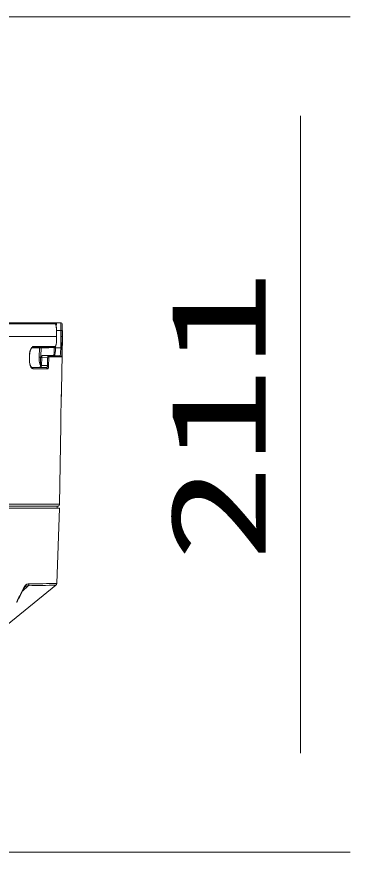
# Model space of a CAD drawing. Units: millimetres on the paper. Extents: x -62 to 65, y -59 to 59.
# Drawn here: x 17.4 to 25.8, y 18.77 to 39.85 of the extents above; entities that cross this region are included whole.
import ezdxf
from ezdxf.enums import TextEntityAlignment as Align

# ---------------------------------------------------------------- set-up
doc = ezdxf.new("R2010")
doc.units = ezdxf.units.MM
doc.layers.add('0-0_GAIKEI', color=4, linetype='Continuous', lineweight=9)
doc.layers.add('0-2_SUNPO', color=7, linetype='Continuous', lineweight=9)
doc.styles.add('ＭＳ ゴシック', font='')
doc.styles.get('ＭＳ ゴシック').set_extended_font_data('MS Gothic')

msp = doc.modelspace()

# ---------------------------------------------------------------- linework, layer by layer
at = {"layer": '0-0_GAIKEI'}
for p, q in [((3.105, 32.1), (18.361, 32.1)), ((18.542, 32.1), (18.544, 32.1)), ((18.402, 31.78), (18.399, 31.93)), ((18.4, 31.933), (18.51, 31.933)), ((18.402, 31.78), (18.4, 31.93)), ((18.51, 31.933), (18.512, 31.78)), ((18.539, 31.933), (18.541, 31.78)), ((18.402, 31.78), (3.099, 31.78)), ((18.402, 31.779), (3.099, 31.779)), ((18.402, 31.779), (18.4, 31.702)), ((18.402, 31.779), (18.401, 31.702)), ((18.402, 31.78), (18.402, 31.779)), ((18.507, 31.492), (18.512, 31.78)), ((18.536, 31.491), (18.541, 31.779)), ((18.549, 31.78), (18.541, 31.78)), ((18.549, 31.779), (18.541, 31.779)), ((18.549, 31.779), (18.549, 31.78)), ((18.204, 31.498), (17.782, 31.498)), ((18.203, 31.498), (17.782, 31.498)), ((17.795, 31.503), (17.793, 31.503)), ((17.793, 31.503), (17.795, 31.503)), ((17.795, 31.503), (18.334, 31.503)), ((17.821, 31.532), (18.362, 31.532)), ((17.971, 31.498), (17.963, 31.258)), ((18.016, 31.498), (18.008, 31.286)), ((18.203, 31.498), (18.204, 31.498)), ((18.204, 31.498), (18.203, 31.498)), ((18.204, 31.498), (18.334, 31.503)), ((18.204, 31.498), (18.334, 31.503)), ((18.204, 31.498), (18.204, 31.498)), ((18.334, 31.503), (18.334, 31.503)), ((18.337, 31.386), (18.341, 31.504)), ((18.375, 31.535), (18.374, 31.496)), ((18.507, 31.492), (18.374, 31.496)), ((17.717, 31.302), (17.715, 31.195)), ((17.72, 31.302), (17.718, 31.195)), ((17.999, 31.257), (17.963, 31.258)), ((17.992, 31.052), (17.999, 31.252)), ((18.036, 31.301), (18.037, 31.301)), ((18.35, 31.301), (18.036, 31.301)), ((18.175, 31.246), (18.172, 31.046)), ((18.203, 31.246), (18.175, 31.246)), ((18.203, 31.246), (18.2, 31.045)), ((18.209, 31.266), (18.518, 31.266)), ((18.35, 31.301), (18.351, 31.301)), ((18.489, 31.296), (18.351, 31.301)), ((17.995, 31.001), (17.773, 31.001)), ((17.994, 31.001), (17.773, 31.001)), ((17.785, 30.996), (17.786, 30.996)), ((17.994, 31.001), (17.995, 31.001)), ((18.2, 31.045), (18.172, 31.046)), ((17.812, 30.965), (18.173, 30.965)), ((3.173, 27.549), (18.476, 27.549)), ((17.688, 25.495), (17.539, 25.356))]:
    msp.add_line(p, q, dxfattribs=at)
at = {"layer": '0-0_GAIKEI', "color": 7}
for p, q in [((3.135, 32.129), (18.332, 32.129)), ((18.334, 32.129), (18.4, 32.129)), ((18.4, 32.129), (18.514, 32.129)), ((18.544, 32.1), (18.549, 31.78)), ((18.525, 30.408), (18.549, 31.779)), ((18.525, 30.408), (18.525, 30.407)), ((18.518, 30.174), (18.511, 29.774)), ((18.518, 30.174), (18.511, 29.774)), ((18.476, 27.549), (18.51, 29.539)), ((18.51, 29.539), (18.51, 29.54)), ((18.473, 27.449), (3.176, 27.449)), ((3.223, 27.499), (18.426, 27.499)), ((18.407, 25.553), (18.473, 27.449)), ((18.414, 27.499), (18.415, 27.449)), ((18.384, 25.508), (16.344, 23.852))]:
    msp.add_line(p, q, dxfattribs=at)
at = {"layer": '0-0_GAIKEI'}
for points in [[(18.4, 31.93), (18.395, 32.001), (18.388, 32.053), (18.379, 32.085), (18.369, 32.106), (18.359, 32.118), (18.347, 32.126), (18.332, 32.129)], [(18.399, 31.93), (18.397, 31.971), (18.394, 32.011), (18.389, 32.042), (18.382, 32.068), (18.377, 32.084), (18.37, 32.095), (18.364, 32.099), (18.361, 32.1)], [(18.4, 32.129), (18.4, 32.129), (18.4, 32.128), (18.399, 32.117), (18.393, 32.023)], [(18.512, 32.129), (18.512, 32.129), (18.511, 32.128), (18.51, 32.113), (18.509, 32.036), (18.51, 31.933)], [(18.542, 32.1), (18.542, 32.1), (18.541, 32.1), (18.541, 32.099), (18.541, 32.098), (18.54, 32.083), (18.538, 32.032), (18.539, 31.933)], [(18.401, 31.702), (18.397, 31.631), (18.389, 31.579), (18.38, 31.547), (18.371, 31.527), (18.361, 31.514), (18.349, 31.506), (18.334, 31.503)], [(18.4, 31.702), (18.399, 31.661), (18.395, 31.621), (18.39, 31.59), (18.384, 31.564), (18.379, 31.55), (18.373, 31.54), (18.367, 31.534), (18.362, 31.532)], [(17.717, 31.302), (17.72, 31.354), (17.729, 31.404), (17.743, 31.451), (17.753, 31.471), (17.763, 31.49), (17.773, 31.504), (17.785, 31.516), (17.796, 31.525), (17.808, 31.53), (17.821, 31.532)], [(17.72, 31.302), (17.724, 31.36), (17.735, 31.41), (17.748, 31.449), (17.763, 31.477), (17.777, 31.493), (17.787, 31.501), (17.793, 31.503)], [(18.374, 31.496), (18.371, 31.429), (18.366, 31.367), (18.36, 31.32), (18.356, 31.307), (18.354, 31.303), (18.353, 31.302), (18.352, 31.301), (18.351, 31.301), (18.037, 31.301), (18.181, 31.296), (18.489, 31.296)], [(18.343, 31.504), (18.343, 31.497), (18.336, 31.374), (18.331, 31.312), (18.329, 31.301)], [(18.489, 31.296), (18.49, 31.296), (18.491, 31.297), (18.493, 31.3), (18.495, 31.307), (18.499, 31.331), (18.503, 31.377), (18.507, 31.492)], [(18.518, 31.266), (18.519, 31.266), (18.519, 31.266), (18.52, 31.268), (18.522, 31.272), (18.525, 31.287), (18.529, 31.32), (18.534, 31.412), (18.536, 31.491)], [(17.992, 31.048), (17.984, 31.07), (17.977, 31.095), (17.97, 31.127), (17.966, 31.162), (17.963, 31.23), (17.963, 31.258)], [(17.999, 31.252), (18.002, 31.273), (18.009, 31.287), (18.021, 31.297), (18.036, 31.301)], [(18.172, 31.046), (18.023, 31.05), (18.03, 31.25)], [(18.037, 31.301), (18.037, 31.301), (18.036, 31.3), (18.036, 31.299), (18.035, 31.296), (18.032, 31.277), (18.03, 31.25), (18.175, 31.246), (18.177, 31.278), (18.179, 31.291), (18.18, 31.295), (18.181, 31.296), (18.181, 31.296), (18.181, 31.296)], [(18.203, 31.246), (18.205, 31.26), (18.207, 31.264), (18.207, 31.265), (18.209, 31.265), (18.209, 31.266)], [(17.715, 31.195), (17.717, 31.143), (17.724, 31.093), (17.737, 31.047), (17.746, 31.026), (17.756, 31.008), (17.765, 30.993), (17.776, 30.981), (17.787, 30.973), (17.799, 30.967), (17.812, 30.965)], [(17.718, 31.195), (17.721, 31.138), (17.729, 31.091), (17.741, 31.052), (17.754, 31.023), (17.767, 31.006), (17.778, 30.998), (17.785, 30.996)], [(17.784, 30.996), (17.786, 30.996), (18.146, 30.996)], [(17.992, 31.052), (17.988, 31.019), (17.983, 31.001)], [(18.146, 30.996), (17.995, 31.001), (18.005, 31.004), (18.013, 31.014), (18.02, 31.03), (18.023, 31.05)], [(18.172, 31.046), (18.169, 31.022), (18.165, 31.012), (18.16, 31.004), (18.153, 30.998), (18.146, 30.996)], [(18.2, 31.045), (18.196, 31.008), (18.193, 30.992), (18.187, 30.978), (18.18, 30.968), (18.176, 30.966), (18.173, 30.965)], [(17.708, 25.539), (17.684, 25.538), (17.672, 25.536), (17.654, 25.53), (17.64, 25.523), (17.626, 25.513), (17.612, 25.499), (17.597, 25.481), (17.578, 25.452), (17.56, 25.419), (17.542, 25.385)], [(17.543, 25.364), (17.568, 25.412), (17.589, 25.445), (17.604, 25.463), (17.607, 25.467)], [(17.688, 25.495), (17.658, 25.492), (17.644, 25.489), (17.623, 25.479), (17.607, 25.467)], [(17.397, 25.096), (17.399, 25.088), (17.399, 25.08), (17.397, 25.074)]]:
    msp.add_lwpolyline(points, dxfattribs=at)
for centre, radius, start, end in [((18.39, 32.099), 0.0299, 90, 152.1267), ((18.4, 32.099), 0.03, 90, 169.7255), ((18.401, 32.099), 0.0306, 90, 169.7732), ((18.512, 32.099), 0.03, 0, 90), ((18.526, 31.404), 0.529, 88.6453, 91.775), ((18.511, 31.286), 0.493, 86.4709, 89.8289), ((18.529, 31.251), 0.529, 88.646, 91.7738), ((18.333, 31.532), 0.0297, 272.8083, 0), ((18.347, 30.989), 0.508, 86.9462, 90.451), ((18.506, 30.998), 0.494, 86.4724, 89.826), ((18.18, 31.267), 0.0295, 357.6858, 86.4242), ((18.488, 31.266), 0.03, 0, 87.896), ((17.646, 25.54), 0.0622, 312.5817, 359.0416), ((15.208, 173.024), 147.55, 270.96301, 271.23358), ((15.216, 173.639), 148.121, 270.96399, 271.23433), ((9.093, 29.472), 9.386, 332.2156, 334.1885), ((8.706, 29.623), 9.81, 332.3731, 334.2677), ((17.521, 25.373), 0.0243, 337.6854, 27.6102)]:
    msp.add_arc(centre, radius, start, end, dxfattribs=at)
at = {"layer": '0-0_GAIKEI', "color": 7}
for centre, radius, start, end in [((18.514, 32.099), 0.03, 0, 90), ((26.175, 30.04), 7.659, 177.2532, 178.9975), ((26.176, 30.04), 7.659, 177.2464, 178.9974), ((26.136, 29.641), 7.626, 178.9983, 180.7599), ((26.136, 29.641), 7.626, 178.9983, 180.753), ((18.426, 27.549), 0.05, 270, 0), ((18.346, 25.555), 0.0604, 309.0637, 357.9995)]:
    msp.add_arc(centre, radius, start, end, dxfattribs=at)
at = {"layer": '0-0_GAIKEI'}
for centre, major_axis, ratio, start_param, end_param in [((18.332, 32.099), (0, 0.03), 0.976332, 4.729842, 6.283185), ((18.4, 32.099), (0, -0.03), 0.9996, 3.141593, 4.533579), ((18.39, 32.099), (0, 0.03), 0.034879, 5.970666, 6.283185), ((18.37, 31.929), (0.03, 0), 0.00333, 6.282206, 6.479043), ((18.371, 31.703), (0.03, 0), 0.00333, 6.087337, 6.284173), ((18.372, 31.779), (0, 0.03), 0.980876, 4.694936, 4.729842), ((18.372, 31.779), (0.03, 0), 0.00333, 6.08733, 6.284166), ((18.372, 31.779), (0.03, 0), 0.00333, 6.282203, 6.47904), ((18.511, 31.779), (0, 0.03), 0.998935, 4.694936, 4.729842), ((17.794, 31.533), (0, -0.03), 0.906224, 0.034907, 1.553343), ((17.69, 31.303), (0.03, 0), 0.007787, 5.816831, 6.283253), ((18.029, 31.251), (0.03, 0), 0.010495, 3.141593, 4.747645), ((17.688, 31.196), (0.03, 0), 0.007787, 5.816843, 6.283271), ((17.785, 30.966), (0, -0.03), 0.906238, 1.553343, 3.106686), ((18.022, 31.051), (0.03, 0), 0.010495, 3.141593, 4.747645), ((18.145, 30.966), (0, -0.03), 0.953055, 1.553344, 3.106688)]:
    msp.add_ellipse(centre, major_axis=major_axis, ratio=ratio, start_param=start_param, end_param=end_param, dxfattribs=at)
at = {"layer": '0-2_SUNPO'}
for p, q in [((14.248, 39.849), (25.799, 39.849)), ((24.549, 21.269), (24.549, 37.349)), ((11.449, 18.769), (25.799, 18.769))]:
    msp.add_line(p, q, dxfattribs=at)

# ---------------------------------------------------------------- texts
at = {"layer": '0-2_SUNPO', "style": 'ＭＳ ゴシック', "width": 1.5}
msp.add_text('211', height=2.405, rotation=90, dxfattribs=at).set_placement((24.387, 26.095), align=Align.BOTTOM_LEFT)

doc.saveas('drawing.dxf')
